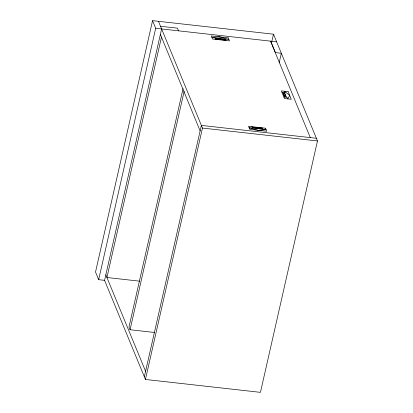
<?xml version="1.0" encoding="UTF-8"?>
<svg xmlns="http://www.w3.org/2000/svg" width="413" height="413" viewBox="0 0 413 413"><rect width="100%" height="100%" fill="white"/><g stroke="black" fill="none" stroke-linecap="round" stroke-linejoin="round"><path stroke-width="0.62" d="M152.557 20.65L95.522 272.048L98.661 279.673L104.582 280.339L145.438 379.464L260.443 392.35L317.478 140.952L273.478 34.196L152.557 20.65L155.701 28.275L98.661 279.673M104.582 280.339L161.617 28.936M161.473 37.108L106.931 277.51L139.604 281.17M183.083 88.552L128.97 327.07L130.069 329.739L154.436 332.47M130.069 329.739L184.183 91.221M144.338 376.795L201.374 125.397L316.379 138.283M145.438 379.464L202.473 128.066L158.473 21.311M271.769 41.739L273.478 34.196M279.198 62.688L281.336 53.262L275.419 52.596L270.701 41.161L276.622 41.821M160.518 26.272L177.43 28.167L178.53 30.836M155.701 28.275L270.536 41.14L310.292 137.601M281.981 92.393L282.729 92.476L284.619 97.06L283.87 96.978M202.473 128.066L317.478 140.952M226.025 40.52L225.89 40.18L215.715 39.039L215.854 39.38M262.012 127.823L262.152 128.164L251.976 127.023L251.837 126.688M160.368 34.439L200.129 130.895M105.831 274.841L145.588 371.297M289.704 95.47L287.742 98.888L287.102 97.339L286.436 97.267L284.547 92.677L285.213 92.755L284.598 91.263L289.704 95.47M219.747 36.907L211.946 37.552L215.25 37.919L215.374 38.223L228.859 39.447L219.747 36.907M266.049 129.667L258.249 130.312L249.137 127.772L252.441 128.144L252.317 127.844L266.049 129.667M228.203 37.851L211.291 35.957L212.55 39.008L229.463 40.902L228.203 37.851M225.612 39.503L215.436 38.368L215.632 38.848L225.808 39.989L225.612 39.503M288.129 91.66L281.367 90.901L284.511 98.526L291.273 99.285L288.129 91.66M284.227 92.641L283.158 92.522L285.047 97.112L286.116 97.231L284.227 92.641M265.445 128.211L248.533 126.316L249.793 129.367L266.705 131.262L265.445 128.211M262.229 128.355L252.059 127.214L252.255 127.7L262.431 128.841L262.229 128.355"/></g></svg>
